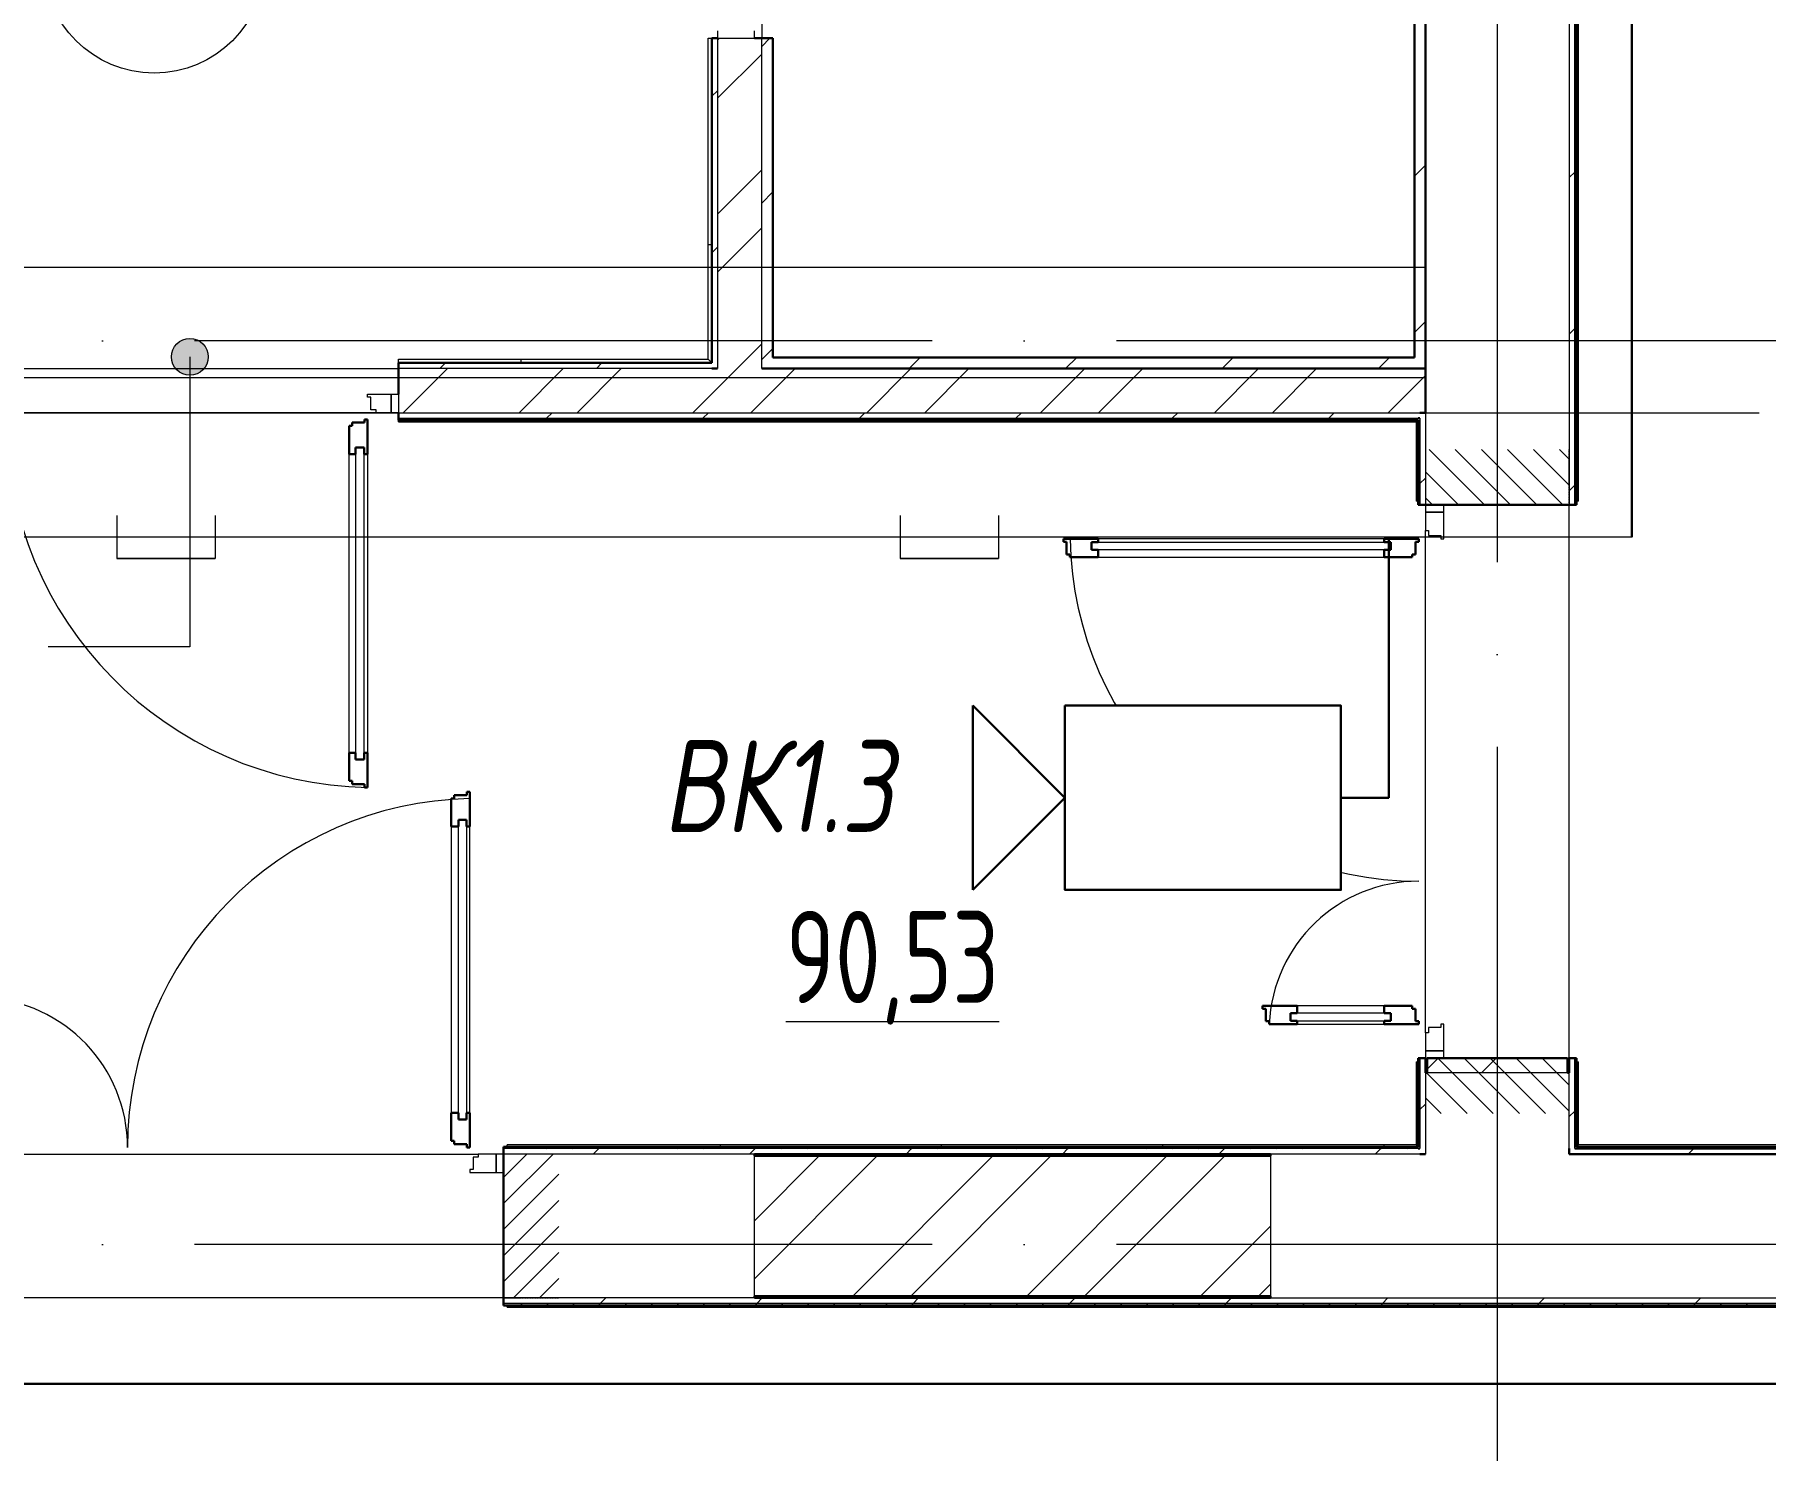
# Model space of a CAD drawing. Header units: millimetres. Extents: x -495897 to 1376592, y -28539 to 470976.
# Drawn here: x -8779 to -4085, y 345847 to 349685 of the extents above; entities that cross this region are included whole.
import ezdxf
from ezdxf.enums import TextEntityAlignment as Align

# ---------------------------------------------------------------- set-up
doc = ezdxf.new("R2010")
doc.units = ezdxf.units.MM
doc.set_wipeout_variables(frame=1)
for name, pattern in [('ADSK_Линия сетки', [25, 20, -2.5, 0, -2.5]), ('ADSK_Сверху', [450, 300, -150]), ('ADSK_Штриховая_ш2 п1_5', [4.5, 3, -1.5])]:
    doc.linetypes.add(name, pattern=pattern)
for name, color, linetype, lineweight in [('RC-Видеонаблюдение', 5, 'Continuous', 30), ('RC-Линии_связи-Адресные', 5, 'Continuous', 30), ('Аннотация', 7, 'Continuous', 18), ('Двери', 252, 'Continuous', 9), ('Линии', 7, 'Continuous', 9), ('Марки помещений', 252, 'Continuous', 20), ('Ограждение', 252, 'Continuous', 9), ('Оси', 252, 'Continuous', 9), ('Стены внутренние', 7, 'Continuous', 18), ('Стены наружные', 7, 'Continuous', 18), ('Стены штриховка', 7, 'Continuous', 9)]:
    doc.layers.add(name, color=color, linetype=linetype, lineweight=lineweight)
doc.layers.add('RC-Позиционные_обозначения', color=7, linetype='Continuous')
doc.layers.add('Двери открывание', color=7, linetype='Continuous', lineweight=9, true_color=0xc0c0c0)
doc.styles.add('GOST Common_3', font='', dxfattribs={"height": 3.5})
doc.styles.add('RubezhCAD', font='', dxfattribs={"oblique": 10})
doc.styles.get("Standard").update_dxf_attribs({"font": ''})
doc.styles.get('GOST Common_3').set_extended_font_data('GOST 2.304 type A')
doc.styles.get('RubezhCAD').set_extended_font_data('GOST type A')
doc.styles.get('Standard').set_extended_font_data('GOST type B')
pattern_1 = [(0, (-32119.8, 96), (0, 600), []), (90, (-32119.8, 96), (-600, 4e-14), [])]
pattern_2 = [(0, (-32059.8, -84), (0, 600), []), (90, (-32059.8, -84), (-600, 4e-14), [])]

# ---------------------------------------------------------------- blocks, each defined once
blk = doc.blocks.new('RC-UGO-CAM-01')
blk.add_attdef('PSTN', text='', height=2.5).set_placement((4.626, 3.284), align=Align.BOTTOM_LEFT)
at = {"color": 1}
blk.add_wipeout([(3.743, 0), (6.243, 2.499), (6.243, -2.499)], dxfattribs=at)
blk.add_line((6.243, 2.499), (6.243, -2.499), dxfattribs=at)
blk.add_wipeout([(-3.743, -2.499), (-3.741, 2.497), (3.743, 2.499), (3.743, -2.499)], dxfattribs=at)
for q in [(6.243, 2.499), (6.243, -2.499)]:
    blk.add_line((3.743, 0), q, dxfattribs=at)
blk.add_lwpolyline([(3.743, -2.499), (3.743, 2.499), (-3.743, 2.499), (-3.743, -2.499), (3.743, -2.499)], close=True, dxfattribs=at)
blk = doc.blocks.new('1 этаж')
at = {"layer": 'Аннотация', "lineweight": 9, "true_color": 0x636466}
h = blk.add_hatch(color=251, dxfattribs=at)
edge = h.paths.add_edge_path()
edge.add_arc((-7601.7, -11587.3), 50, 0, 360)
at = {"layer": 'Двери', "lineweight": 18, "true_color": 0x636466}
h = blk.add_hatch(dxfattribs=at)
h.set_pattern_fill('FP_2', color=251, angle=90, style=0, pattern_type=2)
h.set_pattern_definition([(135, (-4055.8, -12863.73), (-35.3553, -35.3553), [])])
h.paths.add_polyline_path([(-4250.8, -13638.7), (-3860.8, -13638.7), (-3860.8, -13488.7), (-4250.8, -13488.7), (-4250.8, -13612.8)])
h.paths.add_polyline_path([(-4250.8, -11988.7), (-3860.8, -11988.7), (-3860.8, -11838.7), (-4250.8, -11838.7)])
h = blk.add_hatch(dxfattribs=at)
h.set_pattern_fill('FP_2', color=251, style=0, pattern_type=2)
h.set_pattern_definition([(45, (-7625.8, -13943.73), (-35.3553, 35.3553), [])])
h.paths.add_polyline_path([(-6600.8, -14138.7), (-6600.8, -13748.7), (-6750.8, -13748.7), (-6750.8, -14138.7)])
h.paths.add_polyline_path([(-8400.8, -14138.7), (-8250.8, -14138.7), (-8250.8, -13748.7), (-8400.8, -13748.7)])
at = {"layer": 'Ограждение', "true_color": 0x636466}
h = blk.add_hatch(dxfattribs=at)
h.set_pattern_fill('FP_43', color=251, style=0, pattern_type=2)
h.set_pattern_definition(pattern_2)
h.paths.add_polyline_path([(-6185.8, -11603.7), (-6185.8, -10723.7), (-6195.8, -10723.7), (-6195.8, -11593.7)])
h = blk.add_hatch(dxfattribs=at)
h.set_pattern_fill('FP_44', color=251, style=0, pattern_type=2)
h.set_pattern_definition(pattern_2)
h.paths.add_polyline_path([(-7035.8, -11603.7), (-6185.8, -11603.7), (-6195.8, -11593.7), (-7035.8, -11593.7)])
h = blk.add_hatch(dxfattribs=at)
h.set_pattern_fill('FP_25', color=251, style=0, pattern_type=2)
h.set_pattern_definition(pattern_1)
h.paths.add_polyline_path([(-4275.8, -11763.7), (-4270.8, -11758.7), (-7035.8, -11758.7), (-7035.8, -11763.7), (-4340.6, -11763.7)])
h = blk.add_hatch(dxfattribs=at)
h.set_pattern_fill('FP_25', color=251, style=0, pattern_type=2)
h.set_pattern_definition(pattern_1)
h.paths.add_polyline_path([(-4275.8, -11978.7), (-4270.8, -11978.7), (-4270.8, -11758.7), (-4275.8, -11763.7)])
h = blk.add_hatch(dxfattribs=at)
h.set_pattern_fill('FP_25', color=251, style=0, pattern_type=2)
h.set_pattern_definition(pattern_1)
h.paths.add_polyline_path([(-4270.8, -13728.7), (-4270.8, -13498.7), (-4275.8, -13498.7), (-4275.8, -13723.7)])
h = blk.add_hatch(dxfattribs=at)
h.set_pattern_fill('FP_25', color=251, style=0, pattern_type=2)
h.set_pattern_definition(pattern_1)
h.paths.add_polyline_path([(-5058.1, -13728.7), (-4270.8, -13728.7), (-4275.8, -13723.7), (-6740.8, -13723.7), (-6740.8, -13728.7), (-6070.8, -13728.7)])
at = {"layer": 'Аннотация', "color": 251, "lineweight": 9, "true_color": 0x636466}
for p, q in [((-7601.7, -11587.3), (-7601.7, -12373)), ((-7980.2, -12373), (-7986.3, -12373)), ((-7601.7, -12373), (-7980.2, -12373))]:
    blk.add_line(p, q, dxfattribs=at)
blk.add_circle((-7601.7, -11587.3), 50, dxfattribs=at)
at = {"layer": 'Двери', "color": 251, "true_color": 0x636466}
for p, q in [((-6170.8, -10703.7), (-6170.8, -10723.7)), ((-6170.8, -10723.7), (-6070.8, -10723.7)), ((-6070.8, -10723.7), (-6070.8, -10703.7)), ((-7119.8, -11688.7), (-7055.8, -11688.7)), ((-7119.8, -11696.7), (-7119.8, -11688.7)), ((-7110.8, -11696.7), (-7119.8, -11696.7)), ((-7110.8, -11730.7), (-7110.8, -11696.7)), ((-7096.8, -11730.7), (-7110.8, -11730.7)), ((-7096.8, -11738.7), (-7096.8, -11730.7)), ((-7055.8, -11688.7), (-7035.8, -11688.7)), ((-7055.8, -11738.7), (-7055.8, -11688.7)), ((-7055.8, -11688.7), (-7055.8, -11738.7)), ((-7035.8, -11688.7), (-7035.8, -11738.7)), ((-7055.8, -11738.7), (-7096.8, -11738.7)), ((-7035.8, -11738.7), (-7055.8, -11738.7)), ((-7169.8, -12660.7), (-7169.8, -11850.7)), ((-7152.8, -11832.7), (-7152.8, -12678.7)), ((-7128.8, -11832.7), (-7152.8, -11832.7)), ((-7128.8, -12678.7), (-7128.8, -11832.7)), ((-7119.8, -11850.7), (-7119.8, -12660.7)), ((-4200.8, -11988.7), (-4250.8, -11988.7)), ((-4250.8, -11988.7), (-4250.8, -12008.7)), ((-4250.8, -12008.7), (-4200.8, -12008.7)), ((-4200.8, -12008.7), (-4250.8, -12008.7)), ((-4250.8, -12008.7), (-4250.8, -12057.7)), ((-4200.8, -12008.7), (-4200.8, -11988.7)), ((-4200.8, -12080.7), (-4200.8, -12008.7)), ((-4250.8, -12057.7), (-4242.8, -12057.7)), ((-4242.8, -12057.7), (-4242.8, -12071.7)), ((-5156.8, -12089.7), (-4344.8, -12089.7)), ((-5156.8, -12110.7), (-5156.8, -12089.7)), ((-4362.8, -12080.7), (-5138.8, -12080.7)), ((-4344.8, -12089.7), (-4344.8, -12110.7)), ((-4242.8, -12071.7), (-4208.8, -12071.7)), ((-4208.8, -12071.7), (-4208.8, -12080.7)), ((-4208.8, -12080.7), (-4200.8, -12080.7)), ((-4344.8, -12110.7), (-5156.8, -12110.7)), ((-5138.8, -12130.7), (-4362.8, -12130.7)), ((-7152.8, -12678.7), (-7128.8, -12678.7)), ((-6892.8, -12860.7), (-6892.8, -13636.7)), ((-6872.8, -13654.7), (-6872.8, -12842.7)), ((-6872.8, -12842.7), (-6851.8, -12842.7)), ((-6851.8, -12842.7), (-6851.8, -13654.7)), ((-6842.8, -13636.7), (-6842.8, -12860.7)), ((-4344.8, -13366.7), (-4616.8, -13366.7)), ((-4616.8, -13366.7), (-4616.8, -13387.7)), ((-4362.8, -13346.7), (-4598.8, -13346.7)), ((-4344.8, -13387.7), (-4344.8, -13366.7)), ((-4616.8, -13387.7), (-4344.8, -13387.7)), ((-4598.8, -13396.7), (-4362.8, -13396.7)), ((-4250.8, -13419.7), (-4250.8, -13468.7)), ((-4242.8, -13419.7), (-4250.8, -13419.7)), ((-4208.8, -13405.7), (-4242.8, -13405.7)), ((-4242.8, -13405.7), (-4242.8, -13419.7)), ((-4200.8, -13396.7), (-4208.8, -13396.7)), ((-4208.8, -13396.7), (-4208.8, -13405.7)), ((-4200.8, -13468.7), (-4200.8, -13396.7)), ((-4200.8, -13468.7), (-4250.8, -13468.7)), ((-4250.8, -13468.7), (-4250.8, -13488.7)), ((-4250.8, -13468.7), (-4200.8, -13468.7)), ((-4200.8, -13488.7), (-4200.8, -13468.7)), ((-4250.8, -13488.7), (-4200.8, -13488.7)), ((-6851.8, -13654.7), (-6872.8, -13654.7)), ((-6819.8, -13748.7), (-6819.8, -13756.7)), ((-6770.8, -13748.7), (-6819.8, -13748.7)), ((-6750.8, -13748.7), (-6770.8, -13748.7)), ((-6770.8, -13748.7), (-6770.8, -13798.7)), ((-6770.8, -13798.7), (-6770.8, -13748.7)), ((-6750.8, -13798.7), (-6750.8, -13748.7)), ((-6833.8, -13790.7), (-6842.8, -13790.7)), ((-6842.8, -13790.7), (-6842.8, -13798.7)), ((-6842.8, -13798.7), (-6770.8, -13798.7)), ((-6819.8, -13756.7), (-6833.8, -13756.7)), ((-6833.8, -13756.7), (-6833.8, -13790.7)), ((-6770.8, -13798.7), (-6750.8, -13798.7))]:
    blk.add_line(p, q, dxfattribs=at)
at = {"layer": 'Двери', "color": 251, "lineweight": 30, "true_color": 0x636466}
for p, q in [((-7169.8, -11774.7), (-7161.8, -11774.7)), ((-7169.8, -11850.7), (-7169.8, -11774.7)), ((-7161.8, -11774.7), (-7161.8, -11765.7)), ((-7161.8, -11765.7), (-7127.8, -11765.7)), ((-7127.8, -11756.7), (-7119.8, -11756.7)), ((-7127.8, -11765.7), (-7127.8, -11756.7)), ((-7119.8, -11756.7), (-7119.8, -11850.7)), ((-7169.8, -11850.7), (-7152.8, -11850.7)), ((-7152.8, -11850.7), (-7152.8, -11832.7)), ((-7152.8, -11832.7), (-7128.8, -11832.7)), ((-7128.8, -11832.7), (-7128.8, -11850.7)), ((-7128.8, -11850.7), (-7119.8, -11850.7)), ((-5138.8, -12080.7), (-5232.8, -12080.7)), ((-5232.8, -12080.7), (-5232.8, -12088.7)), ((-5232.8, -12088.7), (-5223.8, -12088.7)), ((-5223.8, -12088.7), (-5223.8, -12122.7)), ((-5156.8, -12089.7), (-5138.8, -12089.7)), ((-5156.8, -12110.7), (-5156.8, -12089.7)), ((-5138.8, -12089.7), (-5138.8, -12080.7)), ((-4268.8, -12080.7), (-4362.8, -12080.7)), ((-4362.8, -12089.7), (-4362.8, -12080.7)), ((-4344.8, -12089.7), (-4362.8, -12089.7)), ((-4344.8, -12110.7), (-4344.8, -12089.7)), ((-4277.8, -12122.7), (-4277.8, -12088.7)), ((-4277.8, -12088.7), (-4268.8, -12088.7)), ((-4268.8, -12088.7), (-4268.8, -12080.7)), ((-5223.8, -12122.7), (-5214.8, -12122.7)), ((-5214.8, -12122.7), (-5214.8, -12130.7)), ((-5214.8, -12130.7), (-5138.8, -12130.7)), ((-5138.8, -12110.7), (-5156.8, -12110.7)), ((-5138.8, -12130.7), (-5138.8, -12110.7)), ((-4362.8, -12110.7), (-4344.8, -12110.7)), ((-4362.8, -12130.7), (-4362.8, -12110.7)), ((-4362.8, -12130.7), (-4286.8, -12130.7)), ((-4286.8, -12130.7), (-4286.8, -12122.7)), ((-4286.8, -12122.7), (-4277.8, -12122.7)), ((-7169.8, -12736.7), (-7169.8, -12660.7)), ((-7169.8, -12660.7), (-7152.8, -12660.7)), ((-7152.8, -12660.7), (-7152.8, -12678.7)), ((-7128.8, -12660.7), (-7119.8, -12660.7)), ((-7128.8, -12678.7), (-7128.8, -12660.7)), ((-7119.8, -12660.7), (-7119.8, -12754.7)), ((-7152.8, -12678.7), (-7128.8, -12678.7)), ((-7161.8, -12736.7), (-7169.8, -12736.7)), ((-7161.8, -12745.7), (-7161.8, -12736.7)), ((-7127.8, -12745.7), (-7161.8, -12745.7)), ((-7127.8, -12754.7), (-7127.8, -12745.7)), ((-7119.8, -12754.7), (-7127.8, -12754.7)), ((-6842.8, -12766.7), (-6850.8, -12766.7)), ((-6850.8, -12766.7), (-6850.8, -12775.7)), ((-6842.8, -12860.7), (-6842.8, -12766.7)), ((-6884.8, -12784.7), (-6892.8, -12784.7)), ((-6892.8, -12784.7), (-6892.8, -12860.7)), ((-6850.8, -12775.7), (-6884.8, -12775.7)), ((-6884.8, -12775.7), (-6884.8, -12784.7)), ((-6892.8, -12860.7), (-6872.8, -12860.7)), ((-6872.8, -12860.7), (-6872.8, -12842.7)), ((-6872.8, -12842.7), (-6851.8, -12842.7)), ((-6851.8, -12842.7), (-6851.8, -12860.7)), ((-6851.8, -12860.7), (-6842.8, -12860.7)), ((-4598.8, -13346.7), (-4692.8, -13346.7)), ((-4692.8, -13346.7), (-4692.8, -13354.7)), ((-4692.8, -13354.7), (-4683.8, -13354.7)), ((-4683.8, -13354.7), (-4683.8, -13388.7)), ((-4598.8, -13366.7), (-4616.8, -13366.7)), ((-4616.8, -13366.7), (-4616.8, -13387.7)), ((-4598.8, -13346.7), (-4598.8, -13366.7)), ((-4286.8, -13346.7), (-4362.8, -13346.7)), ((-4362.8, -13346.7), (-4362.8, -13366.7)), ((-4362.8, -13366.7), (-4344.8, -13366.7)), ((-4344.8, -13366.7), (-4344.8, -13387.7)), ((-4286.8, -13354.7), (-4286.8, -13346.7)), ((-4277.8, -13354.7), (-4286.8, -13354.7)), ((-4277.8, -13388.7), (-4277.8, -13354.7)), ((-4683.8, -13388.7), (-4674.8, -13388.7)), ((-4674.8, -13388.7), (-4674.8, -13396.7)), ((-4674.8, -13396.7), (-4598.8, -13396.7)), ((-4616.8, -13387.7), (-4598.8, -13387.7)), ((-4598.8, -13387.7), (-4598.8, -13396.7)), ((-4362.8, -13387.7), (-4362.8, -13396.7)), ((-4344.8, -13387.7), (-4362.8, -13387.7)), ((-4362.8, -13396.7), (-4268.8, -13396.7)), ((-4268.8, -13388.7), (-4277.8, -13388.7)), ((-4268.8, -13396.7), (-4268.8, -13388.7)), ((-6892.8, -13636.7), (-6892.8, -13712.7)), ((-6892.8, -13636.7), (-6872.8, -13636.7)), ((-6872.8, -13636.7), (-6872.8, -13654.7)), ((-6872.8, -13654.7), (-6851.8, -13654.7)), ((-6851.8, -13636.7), (-6842.8, -13636.7)), ((-6851.8, -13654.7), (-6851.8, -13636.7)), ((-6842.8, -13730.7), (-6842.8, -13636.7)), ((-6892.8, -13712.7), (-6884.8, -13712.7)), ((-6884.8, -13712.7), (-6884.8, -13721.7)), ((-6884.8, -13721.7), (-6850.8, -13721.7)), ((-6850.8, -13721.7), (-6850.8, -13730.7)), ((-6850.8, -13730.7), (-6842.8, -13730.7))]:
    blk.add_line(p, q, dxfattribs=at)
at = {"layer": 'Двери', "color": 251, "linetype": 'ADSK_Штриховая_ш2 п1_5', "true_color": 0x636466}
for p, q in [((-4250.8, -11838.7), (-4250.8, -11988.7)), ((-3860.8, -11988.7), (-3860.8, -11838.7)), ((-4250.8, -11988.7), (-3860.8, -11988.7)), ((-3860.8, -13488.7), (-4250.8, -13488.7)), ((-4250.8, -13488.7), (-4250.8, -13638.7)), ((-3860.8, -13638.7), (-3860.8, -13488.7)), ((-6600.8, -13748.7), (-6750.8, -13748.7)), ((-6750.8, -13748.7), (-6750.8, -14138.7)), ((-6750.8, -14138.7), (-6600.8, -14138.7))]:
    blk.add_line(p, q, dxfattribs=at)
at = {"layer": 'Двери открывание', "color": 251, "true_color": 0x636466}
for centre, radius, start, end in [((-7101.8, -11756.7), 998, 180, 268.9666), ((-4268.8, -12062.7), 946, 181.0903, 270), ((-6824.8, -13730.7), 946, 91.0903, 180), ((-4268.8, -13414.7), 406, 90, 177.459), ((-8176.8, -13730.7), 406, 0, 87.459)]:
    blk.add_arc(centre, radius, start, end, dxfattribs=at)
at = {"layer": 'Линии', "color": 251, "linetype": 'ADSK_Сверху', "ltscale": 100, "true_color": 0x636466}
for p, q in [((-15070.8, -11343.7), (-4250.8, -11343.7)), ((-15070.8, -11643.7), (-4250.8, -11643.7))]:
    blk.add_line(p, q, dxfattribs=at)
at = {"layer": 'Линии', "color": 251, "lineweight": 18, "ltscale": 100, "true_color": 0x636466}
blk.add_line((-9065.8, -11738.7), (-3345.8, -11738.7), dxfattribs=at)
at = {"layer": 'Марки помещений', "color": 251, "true_color": 0x636466}
blk.add_circle((-7698.3, -10518.1), 300, dxfattribs=at)
at = {"layer": 'Ограждение', "color": 251, "true_color": 0x636466}
for p, q in [((-3835.8, -11978.7), (-3835.8, -6038.7)), ((-6195.8, -10723.7), (-6185.8, -10723.7)), ((-6195.8, -11593.7), (-6195.8, -10723.7)), ((-7035.8, -11603.7), (-7035.8, -11593.7)), ((-7035.8, -11593.7), (-6195.8, -11593.7)), ((-6195.8, -11593.7), (-6185.8, -11603.7)), ((-7035.8, -11763.7), (-7035.8, -11758.7)), ((-7035.8, -11763.7), (-4275.8, -11763.7)), ((-4275.8, -11763.7), (-4270.8, -11758.7)), ((-4275.8, -11763.7), (-4275.8, -11978.7)), ((-4270.8, -11978.7), (-4275.8, -11978.7)), ((-3835.8, -11978.7), (-3840.8, -11978.7)), ((-4275.8, -13498.7), (-4270.8, -13498.7)), ((-4275.8, -13498.7), (-4275.8, -13723.7)), ((-3840.8, -13498.7), (-3835.8, -13498.7)), ((-3835.8, -13723.7), (-3835.8, -13498.7)), ((-6740.8, -13728.8), (-6740.8, -13723.7)), ((-4275.8, -13723.7), (-6740.8, -13723.7)), ((-4275.8, -13723.7), (-4270.8, -13728.7)), ((-3835.8, -13723.7), (-3840.8, -13728.7)), ((1944.2, -13723.7), (-3835.8, -13723.7)), ((-6740.8, -14163.7), (-6740.8, -14158.7)), ((-6740.8, -14163.7), (1454.2, -14163.7))]:
    blk.add_line(p, q, dxfattribs=at)
at = {"layer": 'Оси', "color": 251, "linetype": 'ADSK_Линия сетки', "ltscale": 100, "true_color": 0x636466}
for p, q in [((-4055.8, -2643.7), (-4055.8, -33769.9)), ((4411.5, -11543.7), (-72528.1, -11543.7)), ((4411.5, -13993.7), (-72528.1, -13993.7))]:
    blk.add_line(p, q, dxfattribs=at)
at = {"layer": 'Стены внутренние', "color": 251, "true_color": 0x636466}
for p, q in [((-4250.8, -11738.7), (-4250.8, -11988.7)), ((-3860.8, -13488.7), (-3860.8, -11988.7)), ((-4250.8, -13419.7), (-4250.8, -12057.7)), ((-4250.8, -13528.7), (-4250.8, -13748.7)), ((-3865.8, -13528.7), (-4245.8, -13528.7)), ((-3860.8, -13733.7), (-3860.8, -13528.7)), ((-8181.8, -13748.7), (-6819.8, -13748.7)), ((-6070.8, -13748.7), (-6750.8, -13748.7)), ((-4265.8, -13748.7), (-4670.8, -13748.7)), ((-6070.8, -14133.7), (-6070.8, -13753.7)), ((-4670.8, -13753.7), (-4670.8, -14133.7)), ((-6750.8, -14138.7), (-8250.8, -14138.7)), ((-4670.8, -14138.7), (1484.2, -14138.7))]:
    blk.add_line(p, q, dxfattribs=at)
at = {"layer": 'Стены внутренние', "color": 251, "lineweight": 30, "true_color": 0x636466}
for p, q in [((-4250.8, -11988.7), (-3860.8, -11988.7)), ((-4245.8, -13528.7), (-4250.8, -13528.7)), ((-3860.8, -13528.7), (-3865.8, -13528.7)), ((-6750.8, -13748.7), (-6750.8, -14138.7)), ((-6070.8, -13753.7), (-6070.8, -13748.7)), ((-4670.8, -13748.7), (-4670.8, -13753.7)), ((-4250.8, -13748.7), (-4265.8, -13748.7)), ((-3860.8, -13748.7), (-3860.8, -13733.7)), ((-6070.8, -14138.7), (-6070.8, -14133.7)), ((-4670.8, -14133.7), (-4670.8, -14138.7))]:
    blk.add_line(p, q, dxfattribs=at)
at = {"layer": 'Стены наружные', "color": 251, "lineweight": 30, "true_color": 0x636466}
for p, q in [((-3840.8, -11988.7), (-3840.8, -6033.7)), ((-4250.8, -11738.7), (-4250.8, -8513.7)), ((-4280.8, -8543.7), (-4280.8, -11588.7)), ((-6185.8, -10723.7), (-6185.8, -11603.7)), ((-6170.8, -10723.7), (-6185.8, -10723.7)), ((-6020.8, -10723.7), (-6070.8, -10723.7)), ((-6020.8, -11588.7), (-6020.8, -10723.7)), ((-4280.8, -11588.7), (-6020.8, -11588.7)), ((-7035.8, -11603.7), (-7035.8, -11688.7)), ((-6185.8, -11603.7), (-7035.8, -11603.7)), ((-6170.8, -11618.7), (-6185.8, -11618.7)), ((-4250.8, -11618.7), (-6050.8, -11618.7)), ((-7035.8, -11738.7), (-7035.8, -11758.7)), ((-7035.8, -11758.7), (-4270.8, -11758.7)), ((-4270.8, -11753.7), (-4265.8, -11753.7)), ((-4270.8, -11758.7), (-4270.8, -11988.7)), ((-4265.8, -11738.7), (-4250.8, -11738.7)), ((-4270.8, -11988.7), (-4250.8, -11988.7)), ((-3860.8, -11988.7), (-3840.8, -11988.7)), ((-4250.8, -13488.7), (-4270.8, -13488.7)), ((-4270.8, -13488.7), (-4270.8, -13728.7)), ((-4250.8, -13528.7), (-4250.8, -13488.7)), ((-3865.8, -13488.7), (-4245.8, -13488.7)), ((-4245.8, -13488.7), (-4245.8, -13528.7)), ((-3865.8, -13528.7), (-3865.8, -13488.7)), ((-3860.8, -13488.7), (-3860.8, -13528.7)), ((-3840.8, -13488.7), (-3860.8, -13488.7)), ((-3840.8, -13728.7), (-3840.8, -13488.7)), ((-6750.8, -13728.7), (-6750.8, -13748.7)), ((-4270.8, -13728.7), (-6750.8, -13728.7)), ((-6070.8, -13748.7), (-4670.8, -13748.7)), ((-4265.8, -13733.7), (-4270.8, -13733.7)), ((-3860.8, -13748.7), (2044.2, -13748.7)), ((1964.2, -13733.7), (-3845.8, -13733.7)), ((1959.2, -13728.7), (-3840.8, -13728.7)), ((-4670.8, -13753.7), (-6070.8, -13753.7)), ((-6750.8, -14138.7), (-6750.8, -14158.7)), ((-6750.8, -14158.7), (1454.2, -14158.7)), ((-6070.8, -14133.7), (-4670.8, -14133.7)), ((-4670.8, -14138.7), (-6070.8, -14138.7))]:
    blk.add_line(p, q, dxfattribs=at)
at = {"layer": 'Стены наружные', "color": 251, "true_color": 0x636466}
for p, q in [((-6050.8, -9573.7), (-6050.8, -10723.7)), ((-3860.8, -10583.7), (-3860.8, -11988.7)), ((-8165.8, -11618.7), (-7035.8, -11618.7)), ((-7096.8, -11738.7), (-8104.8, -11738.7)), ((-6070.8, -14138.7), (-6750.8, -14138.7))]:
    blk.add_line(p, q, dxfattribs=at)
at = {"layer": 'Стены наружные', "color": 251, "linetype": 'Continuous', "lineweight": 9, "true_color": 0x636466}
for p, q in [((-6170.8, -10729.1), (-6165.4, -10723.7)), ((-6050.8, -10746), (-6028.6, -10723.7)), ((-3845.8, -10733), (-3840.8, -10728)), ((-6170.8, -10886.3), (-6050.8, -10766.3)), ((-3845.8, -10803.7), (-3840.8, -10798.7)), ((-6185.8, -10881), (-6170.8, -10866)), ((-3845.8, -10874.4), (-3840.8, -10869.4)), ((-3845.8, -10945.1), (-3840.8, -10940.1)), ((-3845.8, -11015.8), (-3840.8, -11010.8)), ((-4280.8, -11097.3), (-4250.8, -11067.3)), ((-6170.8, -11200.6), (-6050.8, -11080.6)), ((-3860.8, -11101.5), (-3845.8, -11086.5)), ((-3845.8, -11086.5), (-3840.8, -11081.5)), ((-6050.8, -11170.2), (-6020.8, -11140.2)), ((-3845.8, -11157.2), (-3840.8, -11152.2)), ((-6170.8, -11357.7), (-6050.8, -11237.7)), ((-3845.8, -11228), (-3840.8, -11223)), ((-6185.8, -11305.2), (-6170.8, -11290.2)), ((-3845.8, -11298.7), (-3840.8, -11293.7)), ((-3845.8, -11369.4), (-3840.8, -11364.4)), ((-3845.8, -11440.1), (-3840.8, -11435.1)), ((-4280.8, -11521.5), (-4250.8, -11491.5)), ((-3860.8, -11525.8), (-3845.8, -11510.8)), ((-3845.8, -11510.8), (-3840.8, -11505.8)), ((-6117.5, -11618.7), (-6050.8, -11552.1)), ((-6050.8, -11594.5), (-6020.8, -11564.5)), ((-5650.8, -11618.7), (-5620.8, -11588.7)), ((-5226.5, -11618.7), (-5196.5, -11588.7)), ((-4802.3, -11618.7), (-4772.3, -11588.7)), ((-4378, -11618.7), (-4348, -11588.7)), ((-3845.8, -11581.5), (-3840.8, -11576.5)), ((-7023.3, -11738.7), (-6903.3, -11618.7)), ((-6923.6, -11618.7), (-6908.6, -11603.7)), ((-6708.9, -11738.7), (-6588.9, -11618.7)), ((-6551.8, -11738.7), (-6431.8, -11618.7)), ((-6499.3, -11618.7), (-6484.3, -11603.7)), ((-6237.5, -11738.7), (-6117.5, -11618.7)), ((-6080.3, -11738.7), (-5960.3, -11618.7)), ((-5766, -11738.7), (-5646, -11618.7)), ((-5608.9, -11738.7), (-5488.9, -11618.7)), ((-5294.6, -11738.7), (-5174.6, -11618.7)), ((-5137.4, -11738.7), (-5017.4, -11618.7)), ((-4823.1, -11738.7), (-4703.1, -11618.7)), ((-4665.9, -11738.7), (-4545.9, -11618.7)), ((-4351.6, -11738.7), (-4250.8, -11637.9)), ((-3845.8, -11652.2), (-3840.8, -11647.2)), ((-3845.8, -11722.9), (-3840.8, -11717.9)), ((-6992.9, -11758.7), (-6987.9, -11753.7)), ((-6922.2, -11758.7), (-6917.2, -11753.7)), ((-6851.4, -11758.7), (-6846.4, -11753.7)), ((-6780.7, -11758.7), (-6775.7, -11753.7)), ((-6710, -11758.7), (-6705, -11753.7)), ((-6639.3, -11758.7), (-6634.3, -11753.7)), ((-6634.3, -11753.7), (-6619.3, -11738.7)), ((-6568.6, -11758.7), (-6563.6, -11753.7)), ((-6497.9, -11758.7), (-6492.9, -11753.7)), ((-6427.2, -11758.7), (-6422.2, -11753.7)), ((-6356.5, -11758.7), (-6351.5, -11753.7)), ((-6285.8, -11758.7), (-6280.8, -11753.7)), ((-6215.1, -11758.7), (-6210.1, -11753.7)), ((-6210.1, -11753.7), (-6195.1, -11738.7)), ((-6144.3, -11758.7), (-6139.3, -11753.7)), ((-6073.6, -11758.7), (-6068.6, -11753.7)), ((-6002.9, -11758.7), (-5997.9, -11753.7)), ((-5932.2, -11758.7), (-5927.2, -11753.7)), ((-5861.5, -11758.7), (-5856.5, -11753.7)), ((-5790.8, -11758.7), (-5785.8, -11753.7)), ((-5785.8, -11753.7), (-5770.8, -11738.7)), ((-5720.1, -11758.7), (-5715.1, -11753.7)), ((-5649.4, -11758.7), (-5644.4, -11753.7)), ((-5578.7, -11758.7), (-5573.7, -11753.7)), ((-5507.9, -11758.7), (-5502.9, -11753.7)), ((-5437.2, -11758.7), (-5432.2, -11753.7)), ((-5366.5, -11758.7), (-5361.5, -11753.7)), ((-5361.5, -11753.7), (-5346.5, -11738.7)), ((-5295.8, -11758.7), (-5290.8, -11753.7)), ((-5225.1, -11758.7), (-5220.1, -11753.7)), ((-5154.4, -11758.7), (-5149.4, -11753.7)), ((-5083.7, -11758.7), (-5078.7, -11753.7)), ((-5013, -11758.7), (-5008, -11753.7)), ((-4942.3, -11758.7), (-4937.3, -11753.7)), ((-4937.3, -11753.7), (-4922.3, -11738.7)), ((-4871.6, -11758.7), (-4866.6, -11753.7)), ((-4800.8, -11758.7), (-4795.8, -11753.7)), ((-4730.1, -11758.7), (-4725.1, -11753.7)), ((-4659.4, -11758.7), (-4654.4, -11753.7)), ((-4588.7, -11758.7), (-4583.7, -11753.7)), ((-4518, -11758.7), (-4513, -11753.7)), ((-4513, -11753.7), (-4498, -11738.7)), ((-4447.3, -11758.7), (-4442.3, -11753.7)), ((-4376.6, -11758.7), (-4371.6, -11753.7)), ((-4305.9, -11758.7), (-4300.9, -11753.7)), ((-4270.8, -11794.4), (-4265.8, -11789.4)), ((-3845.8, -11793.6), (-3840.8, -11788.6)), ((-4270.8, -11865.1), (-4265.8, -11860.1)), ((-3845.8, -11864.4), (-3840.8, -11859.4)), ((-4265.8, -11930.8), (-4250.8, -11915.8)), ((-4270.8, -11935.8), (-4265.8, -11930.8)), ((-3860.8, -11950.1), (-3845.8, -11935.1)), ((-3845.8, -11935.1), (-3840.8, -11930.1)), ((-4270.8, -13491.4), (-4268.1, -13488.7)), ((-4245.8, -13518.8), (-4215.8, -13488.7)), ((-4098.6, -13528.7), (-4058.6, -13488.7)), ((-3845.8, -13490.7), (-3843.8, -13488.7)), ((-4270.8, -13562.1), (-4265.8, -13557.1)), ((-3845.8, -13561.4), (-3840.8, -13556.4)), ((-4270.8, -13632.9), (-4265.8, -13627.9)), ((-4265.8, -13627.9), (-4250.8, -13612.9)), ((-3860.8, -13647.1), (-3845.8, -13632.1)), ((-3845.8, -13632.1), (-3840.8, -13627.1)), ((-4270.8, -13703.6), (-4265.8, -13698.6)), ((-3845.8, -13702.8), (-3840.8, -13697.8)), ((-6705.1, -13733.7), (-6700.1, -13728.7)), ((-6634.4, -13733.7), (-6629.4, -13728.7)), ((-6563.7, -13733.7), (-6558.7, -13728.7)), ((-6508, -13748.7), (-6493, -13733.7)), ((-6493, -13733.7), (-6488, -13728.7)), ((-6422.3, -13733.7), (-6417.3, -13728.7)), ((-6351.6, -13733.7), (-6346.6, -13728.7)), ((-6280.9, -13733.7), (-6275.9, -13728.7)), ((-6210.2, -13733.7), (-6205.2, -13728.7)), ((-6139.4, -13733.7), (-6134.4, -13728.7)), ((-6083.7, -13748.7), (-6068.7, -13733.7)), ((-6068.7, -13733.7), (-6063.7, -13728.7)), ((-5998, -13733.7), (-5993, -13728.7)), ((-5927.3, -13733.7), (-5922.3, -13728.7)), ((-5856.6, -13733.7), (-5851.6, -13728.7)), ((-5785.9, -13733.7), (-5780.9, -13728.7)), ((-5715.2, -13733.7), (-5710.2, -13728.7)), ((-5659.5, -13748.7), (-5644.5, -13733.7)), ((-5644.5, -13733.7), (-5639.5, -13728.7)), ((-5573.8, -13733.7), (-5568.8, -13728.7)), ((-5503, -13733.7), (-5498, -13728.7)), ((-5432.3, -13733.7), (-5427.3, -13728.7)), ((-5361.6, -13733.7), (-5356.6, -13728.7)), ((-5290.9, -13733.7), (-5285.9, -13728.7)), ((-5235.2, -13748.7), (-5220.2, -13733.7)), ((-5220.2, -13733.7), (-5215.2, -13728.7)), ((-5149.5, -13733.7), (-5144.5, -13728.7)), ((-5078.8, -13733.7), (-5073.8, -13728.7)), ((-5008.1, -13733.7), (-5003.1, -13728.7)), ((-4937.4, -13733.7), (-4932.4, -13728.7)), ((-4866.7, -13733.7), (-4861.7, -13728.7)), ((-4810.9, -13748.7), (-4795.9, -13733.7)), ((-4795.9, -13733.7), (-4790.9, -13728.7)), ((-4725.2, -13733.7), (-4720.2, -13728.7)), ((-4654.5, -13733.7), (-4649.5, -13728.7)), ((-4583.8, -13733.7), (-4578.8, -13728.7)), ((-4513.1, -13733.7), (-4508.1, -13728.7)), ((-4442.4, -13733.7), (-4437.4, -13728.7)), ((-4386.7, -13748.7), (-4371.7, -13733.7)), ((-4371.7, -13733.7), (-4366.7, -13728.7)), ((-4301, -13733.7), (-4296, -13728.7)), ((-3806, -13733.7), (-3801, -13728.7)), ((-3735.3, -13733.7), (-3730.3, -13728.7)), ((-3664.6, -13733.7), (-3659.6, -13728.7)), ((-3593.9, -13733.7), (-3588.9, -13728.7)), ((-3538.1, -13748.7), (-3523.1, -13733.7)), ((-3523.1, -13733.7), (-3518.1, -13728.7)), ((-3452.4, -13733.7), (-3447.4, -13728.7)), ((-3381.7, -13733.7), (-3376.7, -13728.7)), ((-6070.8, -13929.4), (-5895.2, -13753.7)), ((-6070.8, -14086.5), (-5738, -13753.7)), ((-6070.8, -13929.4), (-5895.2, -13753.7)), ((-6070.8, -14086.5), (-5738, -13753.7)), ((-5803.7, -14133.7), (-5423.7, -13753.7)), ((-5803.7, -14133.7), (-5423.7, -13753.7)), ((-5646.5, -14133.7), (-5266.5, -13753.7)), ((-5646.5, -14133.7), (-5266.5, -13753.7)), ((-5332.2, -14133.7), (-4952.2, -13753.7)), ((-5332.2, -14133.7), (-4952.2, -13753.7)), ((-5175.1, -14133.7), (-4795.1, -13753.7)), ((-5175.1, -14133.7), (-4795.1, -13753.7)), ((-4860.8, -14133.7), (-4670.8, -13943.8)), ((-4860.8, -14133.7), (-4670.8, -13943.8)), ((-4703.6, -14133.7), (-4670.8, -14100.9)), ((-4703.6, -14133.7), (-4670.8, -14100.9)), ((-6705.9, -14158.7), (-6700.9, -14153.7)), ((-6635.2, -14158.7), (-6630.2, -14153.7)), ((-6564.4, -14158.7), (-6559.4, -14153.7)), ((-6493.7, -14158.7), (-6488.7, -14153.7)), ((-6488.7, -14153.7), (-6473.7, -14138.7)), ((-6423, -14158.7), (-6418, -14153.7)), ((-6352.3, -14158.7), (-6347.3, -14153.7)), ((-6281.6, -14158.7), (-6276.6, -14153.7)), ((-6210.9, -14158.7), (-6205.9, -14153.7)), ((-6140.2, -14158.7), (-6135.2, -14153.7)), ((-6069.5, -14158.7), (-6064.5, -14153.7)), ((-6064.5, -14153.7), (-6049.5, -14138.7)), ((-5998.8, -14158.7), (-5993.8, -14153.7)), ((-5928, -14158.7), (-5923, -14153.7)), ((-5857.3, -14158.7), (-5852.3, -14153.7)), ((-5786.6, -14158.7), (-5781.6, -14153.7)), ((-5715.9, -14158.7), (-5710.9, -14153.7)), ((-5645.2, -14158.7), (-5640.2, -14153.7)), ((-5640.2, -14153.7), (-5625.2, -14138.7)), ((-5574.5, -14158.7), (-5569.5, -14153.7)), ((-5503.8, -14158.7), (-5498.8, -14153.7)), ((-5433.1, -14158.7), (-5428.1, -14153.7)), ((-5362.4, -14158.7), (-5357.4, -14153.7)), ((-5291.7, -14158.7), (-5286.7, -14153.7)), ((-5220.9, -14158.7), (-5215.9, -14153.7)), ((-5215.9, -14153.7), (-5200.9, -14138.7)), ((-5150.2, -14158.7), (-5145.2, -14153.7)), ((-5079.5, -14158.7), (-5074.5, -14153.7)), ((-5008.8, -14158.7), (-5003.8, -14153.7)), ((-4938.1, -14158.7), (-4933.1, -14153.7)), ((-4867.4, -14158.7), (-4862.4, -14153.7)), ((-4796.7, -14158.7), (-4791.7, -14153.7)), ((-4791.7, -14153.7), (-4776.7, -14138.7)), ((-4726, -14158.7), (-4721, -14153.7)), ((-4655.3, -14158.7), (-4650.3, -14153.7)), ((-4584.5, -14158.7), (-4579.5, -14153.7)), ((-4513.8, -14158.7), (-4508.8, -14153.7)), ((-4443.1, -14158.7), (-4438.1, -14153.7)), ((-4372.4, -14158.7), (-4367.4, -14153.7)), ((-4367.4, -14153.7), (-4352.4, -14138.7)), ((-4301.7, -14158.7), (-4296.7, -14153.7)), ((-4231, -14158.7), (-4226, -14153.7)), ((-4160.3, -14158.7), (-4155.3, -14153.7)), ((-4089.6, -14158.7), (-4084.6, -14153.7)), ((-4018.9, -14158.7), (-4013.9, -14153.7)), ((-3948.1, -14158.7), (-3943.1, -14153.7)), ((-3943.1, -14153.7), (-3928.1, -14138.7)), ((-3877.4, -14158.7), (-3872.4, -14153.7)), ((-3806.7, -14158.7), (-3801.7, -14153.7)), ((-3736, -14158.7), (-3731, -14153.7)), ((-3665.3, -14158.7), (-3660.3, -14153.7)), ((-3594.6, -14158.7), (-3589.6, -14153.7)), ((-3523.9, -14158.7), (-3518.9, -14153.7)), ((-3518.9, -14153.7), (-3503.9, -14138.7)), ((-3453.2, -14158.7), (-3448.2, -14153.7)), ((-3382.5, -14158.7), (-3377.5, -14153.7))]:
    blk.add_line(p, q, dxfattribs=at)
at = {"layer": 'Стены штриховка', "color": 251, "true_color": 0x636466}
for p, q in [((-3845.8, -11988.7), (-3845.8, -6033.7)), ((-6170.8, -10723.7), (-6170.8, -11618.7)), ((-6050.8, -11618.7), (-6050.8, -10723.7)), ((-6185.8, -11618.7), (-7035.8, -11618.7)), ((-7035.8, -11738.7), (-4265.8, -11738.7)), ((-7035.8, -11753.7), (-4270.8, -11753.7)), ((-4265.8, -11753.7), (-4265.8, -11988.7)), ((-4265.8, -13488.7), (-4265.8, -13733.7)), ((-3845.8, -13733.7), (-3845.8, -13488.7)), ((-4270.8, -13733.7), (-6750.8, -13733.7)), ((1484.2, -14153.7), (-6750.8, -14153.7))]:
    blk.add_line(p, q, dxfattribs=at)
at = {"layer": 'Марки помещений', "color": 251, "true_color": 0x636466, "style": 'GOST Common_3', "width": 0.9}
blk.add_text('%%U90,53', height=250, dxfattribs=at).set_placement((-5985.6, -13339.3))

msp = doc.modelspace()

# ---------------------------------------------------------------- linework, layer by layer
at = {"layer": 'RC-Линии_связи-Адресные'}
for p, q in [((-4447.385, 354147.214), (-4447.385, 348322.75)), ((-5106.161, 347616.33), (-5106.161, 348322.75)), ((-5236.584, 347616.322), (-5106.161, 347616.33)), ((343.75, 346027.411), (-9454.59, 346027.411))]:
    msp.add_line(p, q, dxfattribs=at)
at = {"layer": 'RC-Линии_связи-Адресные', "color": 0, "lineweight": 5}
for p, q in [((-8556.463, 348381.261), (-8556.463, 348265.135)), ((-8289.364, 348381.261), (-8289.364, 348265.135)), ((-6431.995, 348381.261), (-6431.995, 348265.135)), ((-6164.897, 348381.261), (-6164.897, 348265.135)), ((-8556.463, 348265.135), (-8289.364, 348265.135)), ((-8289.364, 348265.135), (-8556.463, 348265.135)), ((-6431.995, 348265.135), (-6164.897, 348265.135)), ((-6164.897, 348265.135), (-6431.995, 348265.135))]:
    msp.add_line(p, q, dxfattribs=at)
at = {"layer": 'RC-Линии_связи-Адресные', "lineweight": 5}
for p in [(-5106.161, 348322.75), (-4447.385, 348322.75)]:
    msp.add_line(p, (-26672.324, 348322.75), dxfattribs=at)

# ---------------------------------------------------------------- block references
msp.add_blockref('1 этаж', (-756.474, 360398.765))

# ---------------------------------------------------------------- next in the draw order: block references
at = {"layer": 'RC-Видеонаблюдение'}
ref = msp.add_blockref('RC-UGO-CAM-01', (-5610.869, 347616.322), dxfattribs=dict(at, xscale=100, yscale=100, zscale=100, rotation=180))
ref.add_attrib('PSTN', 'ВК1.3', (-7075.647, 347522.898), dxfattribs={"layer": 'RC-Позиционные_обозначения', "height": 250, "style": 'RubezhCAD', "oblique": 10})

doc.saveas('drawing.dxf')
